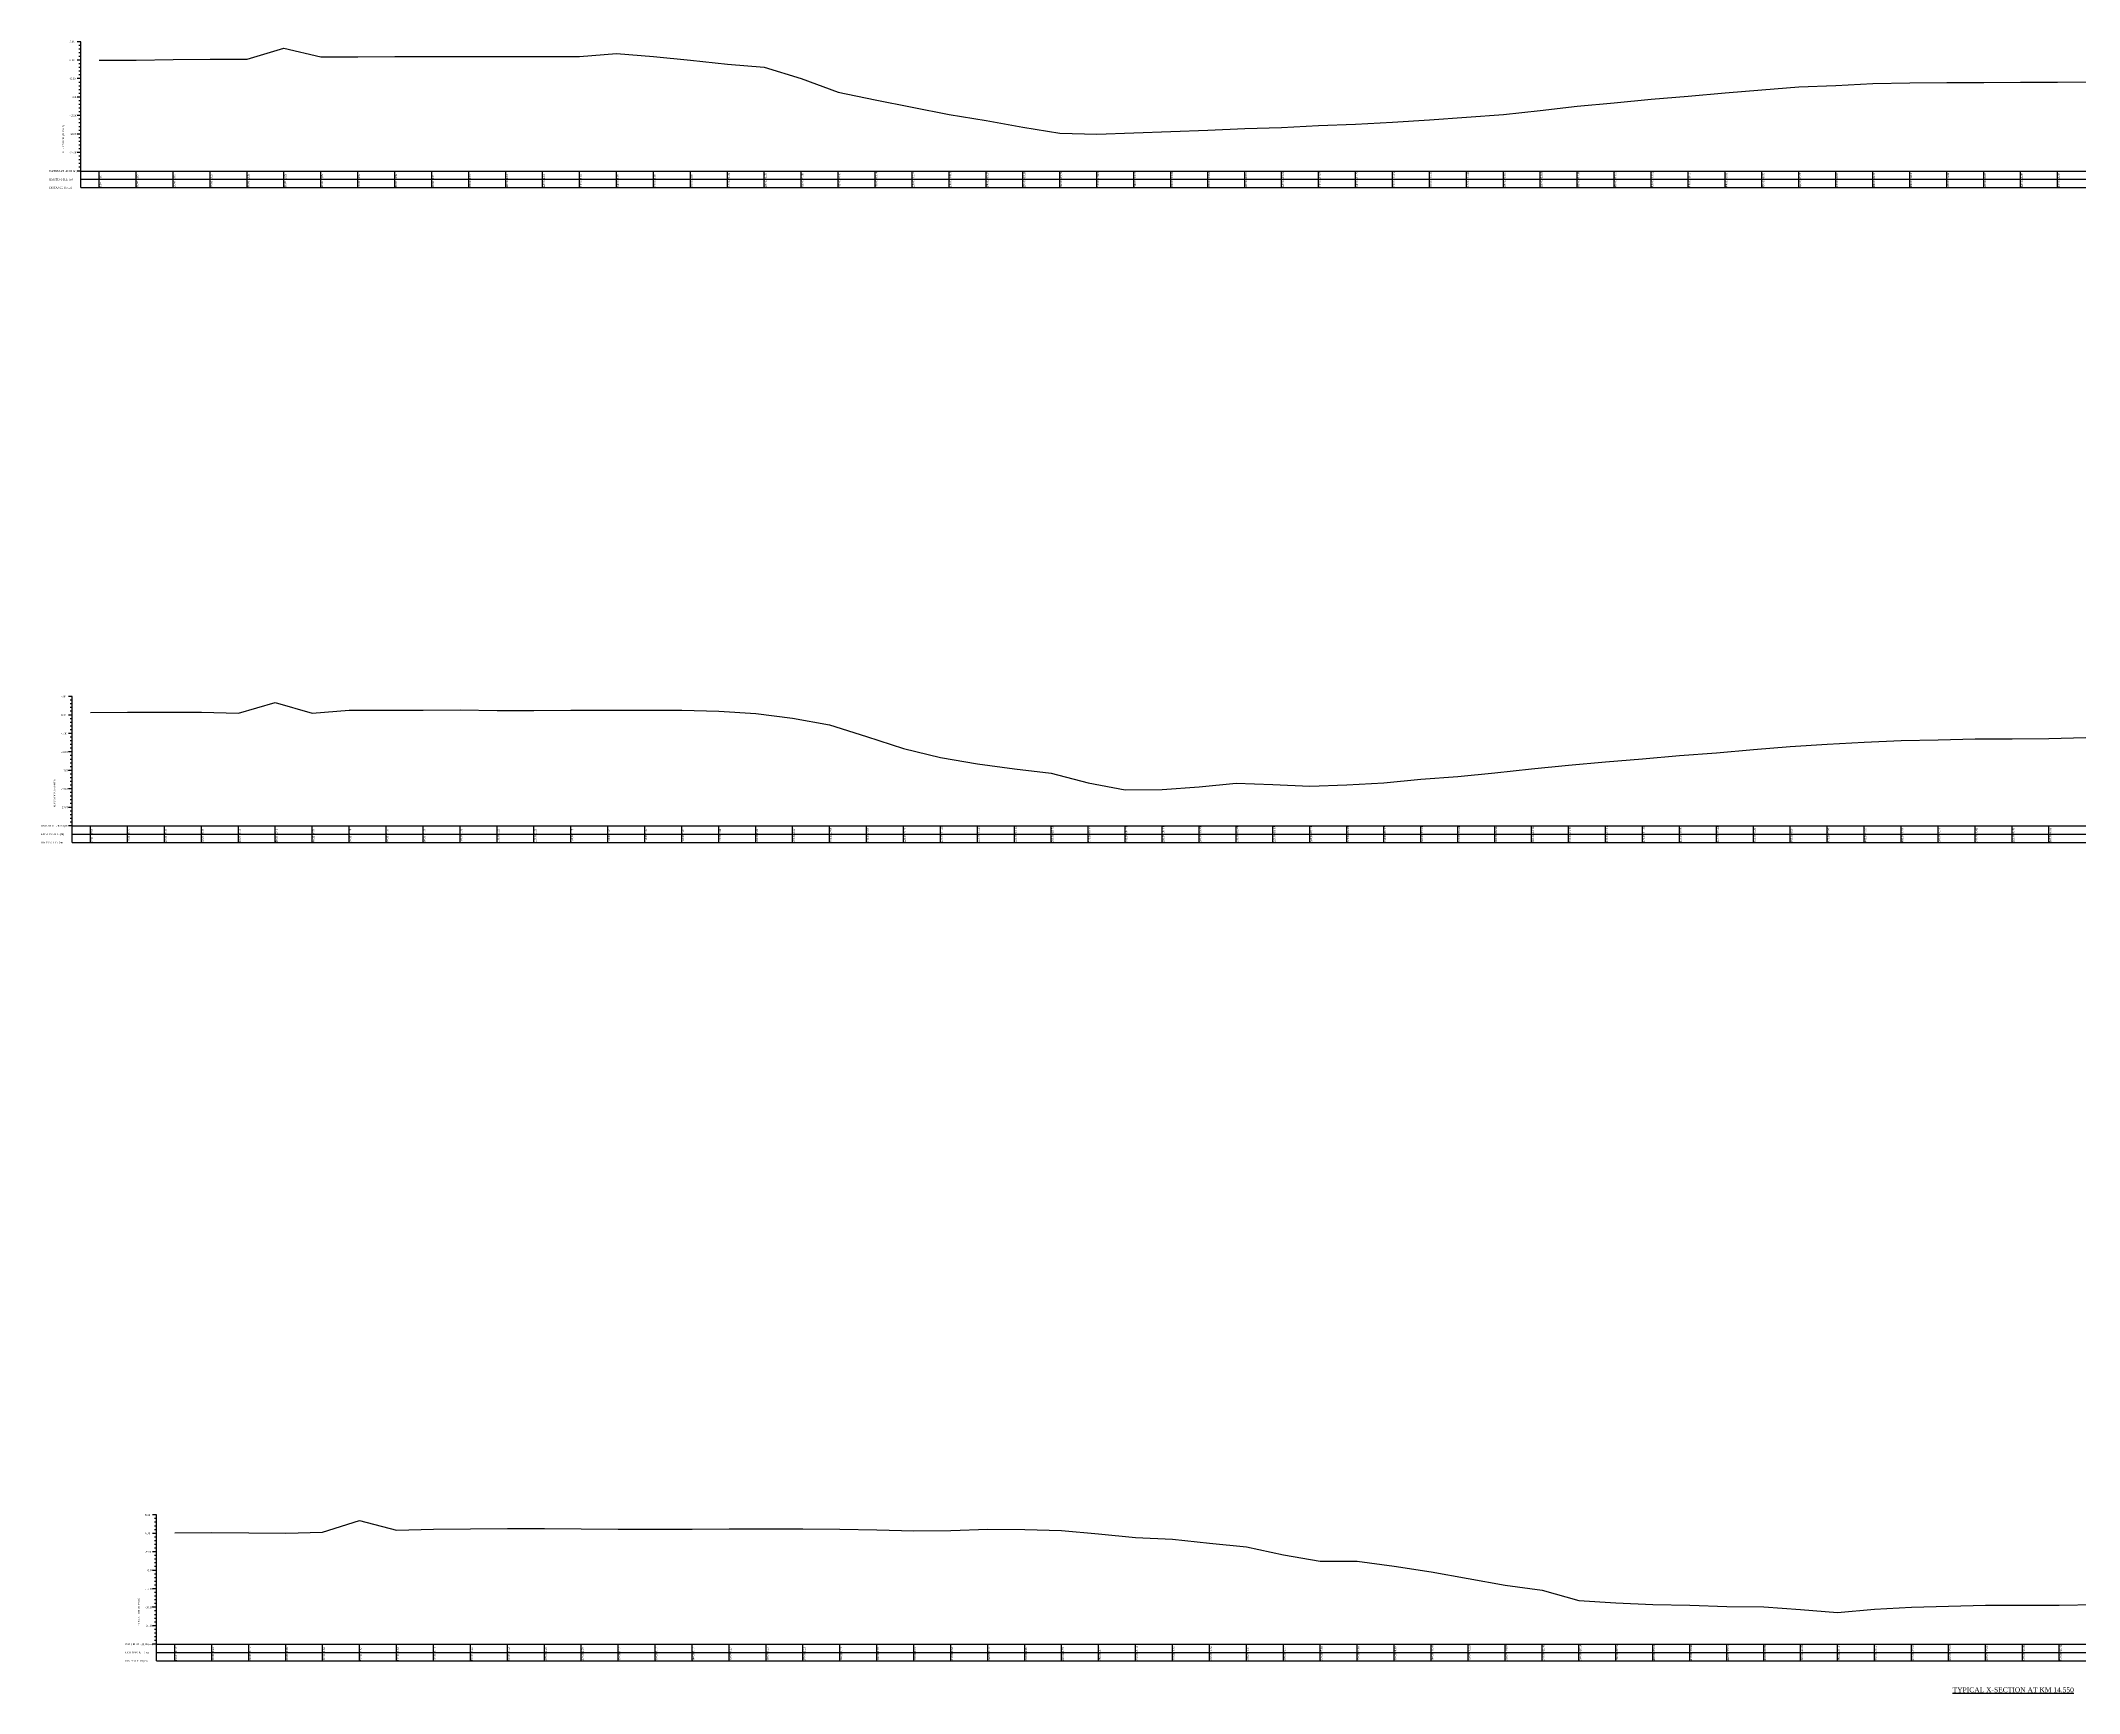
# Model space of a CAD drawing. Header units: metres. Extents: x -148477 to 168932, y -55673 to -2736.
# Drawn here: x -58543 to -57991, y -21040 to -20593 of the extents above; entities that cross this region are included whole.
import ezdxf

# ---------------------------------------------------------------- set-up
doc = ezdxf.new("R2010")
doc.units = ezdxf.units.M
doc.styles.add('liza', font='times.ttf', dxfattribs={"height": 2})
doc.styles.get("Standard").update_dxf_attribs({"font": 'times.ttf'})

msp = doc.modelspace()

# ---------------------------------------------------------------- linework, layer by layer
at = {"color": 6, "linetype": 'Continuous', "lineweight": -3, "ltscale": 0.5}
for p, q in [((-58532.3327, -20592.8289), (-58533.3327, -20592.8289)), ((-58532.3327, -20593.8289), (-58532.8327, -20593.8289)), ((-58532.3327, -20632.3289), (-58532.3327, -20592.8289)), ((-58532.3327, -20597.8289), (-58533.3327, -20597.8289)), ((-58532.3327, -20594.8289), (-58532.8327, -20594.8289)), ((-58532.3327, -20595.8289), (-58532.8327, -20595.8289)), ((-58532.3327, -20596.8289), (-58532.8327, -20596.8289)), ((-58532.3327, -20598.8289), (-58532.8327, -20598.8289)), ((-58527.3327, -20597.8189), (-58517.3327, -20597.7989)), ((-58517.3327, -20597.7989), (-58507.3327, -20597.6789)), ((-58507.3327, -20597.6789), (-58497.3327, -20597.5989)), ((-58497.3327, -20597.5989), (-58487.3327, -20597.5789)), ((-58487.3327, -20597.5789), (-58477.3327, -20594.5989)), ((-58477.3327, -20594.5989), (-58467.3327, -20596.9489)), ((-58467.3327, -20596.9489), (-58457.3327, -20596.8989)), ((-58457.3327, -20596.8989), (-58447.3327, -20596.8389)), ((-58447.3327, -20596.8389), (-58437.3327, -20596.8189)), ((-58437.3327, -20596.8189), (-58427.3327, -20596.7989)), ((-58427.3327, -20596.7989), (-58417.3327, -20596.7889)), ((-58417.3327, -20596.7889), (-58407.3327, -20596.7889)), ((-58407.3327, -20596.7889), (-58397.3327, -20596.7989)), ((-58397.3327, -20596.7989), (-58387.3327, -20595.9989)), ((-58387.3327, -20595.9989), (-58377.3327, -20596.8289)), ((-58377.3327, -20596.8289), (-58367.3327, -20597.8289)), ((-58367.3327, -20597.8289), (-58357.3327, -20598.8689)), ((-58357.3327, -20598.8689), (-58347.3327, -20599.7489)), ((-58532.3327, -20602.8289), (-58533.3327, -20602.8289)), ((-58532.3327, -20599.8289), (-58532.8327, -20599.8289)), ((-58532.3327, -20600.8289), (-58532.8327, -20600.8289)), ((-58532.3327, -20601.8289), (-58532.8327, -20601.8289)), ((-58532.3327, -20603.8289), (-58532.8327, -20603.8289)), ((-58532.3327, -20604.8289), (-58532.8327, -20604.8289)), ((-58347.3327, -20599.7489), (-58337.3327, -20602.8089)), ((-58337.3327, -20602.8089), (-58327.3327, -20606.5289)), ((-58067.3327, -20605.0689), (-58057.3327, -20604.6489)), ((-58057.3327, -20604.6489), (-58047.3327, -20604.1589)), ((-58047.3327, -20604.1589), (-58037.3327, -20603.9489)), ((-58037.3327, -20603.9489), (-58027.3327, -20603.8689)), ((-58027.3327, -20603.8689), (-58017.3327, -20603.8489)), ((-58017.3327, -20603.8489), (-58007.3327, -20603.7789)), ((-58007.3327, -20603.7789), (-57997.3327, -20603.7489)), ((-57997.3327, -20603.7489), (-57987.3327, -20603.6989)), ((-58532.3327, -20607.8289), (-58533.3327, -20607.8289)), ((-58532.3327, -20605.8289), (-58532.8327, -20605.8289)), ((-58532.3327, -20606.8289), (-58532.8327, -20606.8289)), ((-58532.3327, -20608.8289), (-58532.8327, -20608.8289)), ((-58532.3327, -20609.8289), (-58532.8327, -20609.8289)), ((-58327.3327, -20606.5289), (-58317.3327, -20608.5689)), ((-58317.3327, -20608.5689), (-58307.3327, -20610.5889)), ((-58137.3327, -20611.4689), (-58127.3327, -20610.3089)), ((-58127.3327, -20610.3089), (-58117.3327, -20609.3989)), ((-58117.3327, -20609.3989), (-58107.3327, -20608.3489)), ((-58107.3327, -20608.3489), (-58097.3327, -20607.5489)), ((-58097.3327, -20607.5489), (-58087.3327, -20606.6389)), ((-58087.3327, -20606.6389), (-58077.3327, -20605.8489)), ((-58077.3327, -20605.8489), (-58067.3327, -20605.0689)), ((-58532.3327, -20612.8289), (-58533.3327, -20612.8289)), ((-58532.3327, -20610.8289), (-58532.8327, -20610.8289)), ((-58532.3327, -20611.8289), (-58532.8327, -20611.8289)), ((-58532.3327, -20613.8289), (-58532.8327, -20613.8289)), ((-58532.3327, -20614.8289), (-58532.8327, -20614.8289)), ((-58532.3327, -20615.8289), (-58532.8327, -20615.8289)), ((-58307.3327, -20610.5889), (-58297.3327, -20612.4889)), ((-58297.3327, -20612.4889), (-58287.3327, -20614.1989)), ((-58287.3327, -20614.1989), (-58277.3327, -20615.9689)), ((-58207.3327, -20616.0689), (-58197.3327, -20615.4989)), ((-58197.3327, -20615.4989), (-58187.3327, -20615.1489)), ((-58187.3327, -20615.1489), (-58177.3327, -20614.6489)), ((-58177.3327, -20614.6489), (-58167.3327, -20613.9989)), ((-58167.3327, -20613.9989), (-58157.3327, -20613.2289)), ((-58157.3327, -20613.2289), (-58147.3327, -20612.4989)), ((-58147.3327, -20612.4989), (-58137.3327, -20611.4689)), ((-58532.3327, -20617.8289), (-58533.3327, -20617.8289)), ((-58532.3327, -20616.8289), (-58532.8327, -20616.8289)), ((-58532.3327, -20618.8289), (-58532.8327, -20618.8289)), ((-58532.3327, -20619.8289), (-58532.8327, -20619.8289)), ((-58532.3327, -20620.8289), (-58532.8327, -20620.8289)), ((-58277.3327, -20615.9689), (-58267.3327, -20617.6089)), ((-58267.3327, -20617.6089), (-58257.3327, -20617.8789)), ((-58257.3327, -20617.8789), (-58247.3327, -20617.5289)), ((-58247.3327, -20617.5289), (-58237.3327, -20617.1189)), ((-58237.3327, -20617.1189), (-58227.3327, -20616.7289)), ((-58227.3327, -20616.7289), (-58217.3327, -20616.3389)), ((-58217.3327, -20616.3389), (-58207.3327, -20616.0689)), ((-58532.3327, -20622.8289), (-58533.3327, -20622.8289)), ((-58532.3327, -20621.8289), (-58532.8327, -20621.8289)), ((-58532.3327, -20623.8289), (-58532.8327, -20623.8289)), ((-58532.3327, -20624.8289), (-58532.8327, -20624.8289)), ((-58532.3327, -20625.8289), (-58532.8327, -20625.8289)), ((-58532.3327, -20626.8289), (-58532.8327, -20626.8289)), ((-58532.3327, -20627.8289), (-58533.3327, -20627.8289)), ((-58532.3327, -20627.8289), (-57357.3327, -20627.8289)), ((-58532.3327, -20630.0789), (-57357.3327, -20630.0789)), ((-58532.3327, -20632.3289), (-57357.3327, -20632.3289)), ((-58527.3327, -20632.3289), (-58527.3327, -20627.8289)), ((-58517.3327, -20632.3289), (-58517.3327, -20627.8289)), ((-58507.3327, -20632.3289), (-58507.3327, -20627.8289)), ((-58497.3327, -20632.3289), (-58497.3327, -20627.8289)), ((-58487.3327, -20632.3289), (-58487.3327, -20627.8289)), ((-58477.3327, -20632.3289), (-58477.3327, -20627.8289)), ((-58467.3327, -20632.3289), (-58467.3327, -20627.8289)), ((-58457.3327, -20632.3289), (-58457.3327, -20627.8289)), ((-58447.3327, -20632.3289), (-58447.3327, -20627.8289)), ((-58437.3327, -20632.3289), (-58437.3327, -20627.8289)), ((-58427.3327, -20632.3289), (-58427.3327, -20627.8289)), ((-58417.3327, -20632.3289), (-58417.3327, -20627.8289)), ((-58407.3327, -20632.3289), (-58407.3327, -20627.8289)), ((-58397.3327, -20632.3289), (-58397.3327, -20627.8289)), ((-58387.3327, -20632.3289), (-58387.3327, -20627.8289)), ((-58377.3327, -20632.3289), (-58377.3327, -20627.8289)), ((-58367.3327, -20632.3289), (-58367.3327, -20627.8289)), ((-58357.3327, -20632.3289), (-58357.3327, -20627.8289)), ((-58347.3327, -20632.3289), (-58347.3327, -20627.8289)), ((-58337.3327, -20632.3289), (-58337.3327, -20627.8289)), ((-58327.3327, -20632.3289), (-58327.3327, -20627.8289)), ((-58317.3327, -20632.3289), (-58317.3327, -20627.8289)), ((-58307.3327, -20632.3289), (-58307.3327, -20627.8289)), ((-58297.3327, -20632.3289), (-58297.3327, -20627.8289)), ((-58287.3327, -20632.3289), (-58287.3327, -20627.8289)), ((-58277.3327, -20632.3289), (-58277.3327, -20627.8289)), ((-58267.3327, -20632.3289), (-58267.3327, -20627.8289)), ((-58257.3327, -20632.3289), (-58257.3327, -20627.8289)), ((-58247.3327, -20632.3289), (-58247.3327, -20627.8289)), ((-58237.3327, -20632.3289), (-58237.3327, -20627.8289)), ((-58227.3327, -20632.3289), (-58227.3327, -20627.8289)), ((-58217.3327, -20632.3289), (-58217.3327, -20627.8289)), ((-58207.3327, -20632.3289), (-58207.3327, -20627.8289)), ((-58197.3327, -20632.3289), (-58197.3327, -20627.8289)), ((-58187.3327, -20632.3289), (-58187.3327, -20627.8289)), ((-58177.3327, -20632.3289), (-58177.3327, -20627.8289)), ((-58167.3327, -20632.3289), (-58167.3327, -20627.8289)), ((-58157.3327, -20632.3289), (-58157.3327, -20627.8289)), ((-58147.3327, -20632.3289), (-58147.3327, -20627.8289)), ((-58137.3327, -20632.3289), (-58137.3327, -20627.8289)), ((-58127.3327, -20632.3289), (-58127.3327, -20627.8289)), ((-58117.3327, -20632.3289), (-58117.3327, -20627.8289)), ((-58107.3327, -20632.3289), (-58107.3327, -20627.8289)), ((-58097.3327, -20632.3289), (-58097.3327, -20627.8289)), ((-58087.3327, -20632.3289), (-58087.3327, -20627.8289)), ((-58077.3327, -20632.3289), (-58077.3327, -20627.8289)), ((-58067.3327, -20632.3289), (-58067.3327, -20627.8289)), ((-58057.3327, -20632.3289), (-58057.3327, -20627.8289)), ((-58047.3327, -20632.3289), (-58047.3327, -20627.8289)), ((-58037.3327, -20632.3289), (-58037.3327, -20627.8289)), ((-58027.3327, -20632.3289), (-58027.3327, -20627.8289)), ((-58017.3327, -20632.3289), (-58017.3327, -20627.8289)), ((-58007.3327, -20632.3289), (-58007.3327, -20627.8289)), ((-57997.3327, -20632.3289), (-57997.3327, -20627.8289)), ((-58534.6723, -20770.0906), (-58535.6723, -20770.0906)), ((-58534.6723, -20809.5906), (-58534.6723, -20770.0906)), ((-58534.6723, -20775.0906), (-58535.6723, -20775.0906)), ((-58534.6723, -20771.0906), (-58535.1723, -20771.0906)), ((-58534.6723, -20772.0906), (-58535.1723, -20772.0906)), ((-58534.6723, -20773.0906), (-58535.1723, -20773.0906)), ((-58534.6723, -20774.0906), (-58535.1723, -20774.0906)), ((-58529.6723, -20774.4506), (-58519.6723, -20774.3406)), ((-58519.6723, -20774.3406), (-58509.6723, -20774.2806)), ((-58509.6723, -20774.2806), (-58499.6723, -20774.2906)), ((-58499.6723, -20774.2906), (-58489.6723, -20774.5906)), ((-58489.6723, -20774.5906), (-58479.6723, -20771.6906)), ((-58479.6723, -20771.6906), (-58469.6723, -20774.5706)), ((-58469.6723, -20774.5706), (-58459.6723, -20773.8106)), ((-58459.6723, -20773.8106), (-58449.6723, -20773.7406)), ((-58449.6723, -20773.7406), (-58439.6723, -20773.7606)), ((-58439.6723, -20773.7606), (-58429.6723, -20773.7306)), ((-58429.6723, -20773.7306), (-58419.6723, -20773.8606)), ((-58419.6723, -20773.8606), (-58409.6723, -20773.8606)), ((-58409.6723, -20773.8606), (-58399.6723, -20773.8106)), ((-58399.6723, -20773.8106), (-58389.6723, -20773.7706)), ((-58389.6723, -20773.7706), (-58379.6723, -20773.7406)), ((-58379.6723, -20773.7406), (-58369.6723, -20773.8206)), ((-58369.6723, -20773.8206), (-58359.6723, -20774.0506)), ((-58359.6723, -20774.0506), (-58349.6723, -20774.7006)), ((-58349.6723, -20774.7006), (-58339.6723, -20775.9306)), ((-58534.6723, -20780.0906), (-58535.6723, -20780.0906)), ((-58534.6723, -20776.0906), (-58535.1723, -20776.0906)), ((-58534.6723, -20777.0906), (-58535.1723, -20777.0906)), ((-58534.6723, -20778.0906), (-58535.1723, -20778.0906)), ((-58534.6723, -20779.0906), (-58535.1723, -20779.0906)), ((-58534.6723, -20781.0906), (-58535.1723, -20781.0906)), ((-58339.6723, -20775.9306), (-58329.6723, -20777.7506)), ((-58329.6723, -20777.7506), (-58319.6723, -20780.9206)), ((-58319.6723, -20780.9206), (-58309.6723, -20784.1906)), ((-58009.6723, -20781.5806), (-57999.6723, -20781.4206)), ((-57999.6723, -20781.4206), (-57989.6723, -20781.1806)), ((-58534.6723, -20785.0906), (-58535.6723, -20785.0906)), ((-58534.6723, -20782.0906), (-58535.1723, -20782.0906)), ((-58534.6723, -20783.0906), (-58535.1723, -20783.0906)), ((-58534.6723, -20784.0906), (-58535.1723, -20784.0906)), ((-58534.6723, -20786.0906), (-58535.1723, -20786.0906)), ((-58309.6723, -20784.1906), (-58299.6723, -20786.5506)), ((-58299.6723, -20786.5506), (-58289.6723, -20788.3506)), ((-58119.6723, -20787.7406), (-58109.6723, -20786.9506)), ((-58109.6723, -20786.9506), (-58099.6723, -20786.0606)), ((-58099.6723, -20786.0606), (-58089.6723, -20785.3306)), ((-58089.6723, -20785.3306), (-58079.6723, -20784.3906)), ((-58079.6723, -20784.3906), (-58069.6723, -20783.6306)), ((-58069.6723, -20783.6306), (-58059.6723, -20782.9906)), ((-58059.6723, -20782.9906), (-58049.6723, -20782.4606)), ((-58049.6723, -20782.4606), (-58039.6723, -20781.9706)), ((-58039.6723, -20781.9706), (-58029.6723, -20781.8206)), ((-58029.6723, -20781.8206), (-58019.6723, -20781.5106)), ((-58019.6723, -20781.5106), (-58009.6723, -20781.5806)), ((-58534.6723, -20790.0906), (-58535.6723, -20790.0906)), ((-58534.6723, -20787.0906), (-58535.1723, -20787.0906)), ((-58534.6723, -20788.0906), (-58535.1723, -20788.0906)), ((-58534.6723, -20789.0906), (-58535.1723, -20789.0906)), ((-58534.6723, -20791.0906), (-58535.1723, -20791.0906)), ((-58534.6723, -20792.0906), (-58535.1723, -20792.0906)), ((-58289.6723, -20788.3506), (-58279.6723, -20789.6406)), ((-58279.6723, -20789.6406), (-58269.6723, -20790.8206)), ((-58269.6723, -20790.8206), (-58259.6723, -20793.4606)), ((-58169.6723, -20792.4906), (-58159.6723, -20791.7306)), ((-58159.6723, -20791.7306), (-58149.6723, -20790.7006)), ((-58149.6723, -20790.7006), (-58139.6723, -20789.7006)), ((-58139.6723, -20789.7006), (-58129.6723, -20788.7006)), ((-58129.6723, -20788.7006), (-58119.6723, -20787.7406)), ((-58534.6723, -20795.0906), (-58535.6723, -20795.0906)), ((-58534.6723, -20793.0906), (-58535.1723, -20793.0906)), ((-58534.6723, -20794.0906), (-58535.1723, -20794.0906)), ((-58534.6723, -20796.0906), (-58535.1723, -20796.0906)), ((-58534.6723, -20797.0906), (-58535.1723, -20797.0906)), ((-58259.6723, -20793.4606), (-58249.6723, -20795.3206)), ((-58249.6723, -20795.3206), (-58239.6723, -20795.2206)), ((-58239.6723, -20795.2206), (-58229.6723, -20794.5706)), ((-58229.6723, -20794.5706), (-58219.6723, -20793.5306)), ((-58219.6723, -20793.5306), (-58209.6723, -20793.8906)), ((-58209.6723, -20793.8906), (-58199.6723, -20794.3306)), ((-58199.6723, -20794.3306), (-58189.6723, -20793.9706)), ((-58189.6723, -20793.9706), (-58179.6723, -20793.4106)), ((-58179.6723, -20793.4106), (-58169.6723, -20792.4906)), ((-58534.6723, -20800.0906), (-58535.6723, -20800.0906)), ((-58534.6723, -20798.0906), (-58535.1723, -20798.0906)), ((-58534.6723, -20799.0906), (-58535.1723, -20799.0906)), ((-58534.6723, -20801.0906), (-58535.1723, -20801.0906)), ((-58534.6723, -20802.0906), (-58535.1723, -20802.0906)), ((-58534.6723, -20803.0906), (-58535.1723, -20803.0906)), ((-58534.6723, -20805.0906), (-58535.6723, -20805.0906)), ((-58534.6723, -20804.0906), (-58535.1723, -20804.0906)), ((-58534.6723, -20805.0906), (-57349.6723, -20805.0906)), ((-58534.6723, -20807.3406), (-57349.6723, -20807.3406)), ((-58529.6723, -20809.5906), (-58529.6723, -20805.0906)), ((-58519.6723, -20809.5906), (-58519.6723, -20805.0906)), ((-58509.6723, -20809.5906), (-58509.6723, -20805.0906)), ((-58499.6723, -20809.5906), (-58499.6723, -20805.0906)), ((-58489.6723, -20809.5906), (-58489.6723, -20805.0906)), ((-58479.6723, -20809.5906), (-58479.6723, -20805.0906)), ((-58469.6723, -20809.5906), (-58469.6723, -20805.0906)), ((-58459.6723, -20809.5906), (-58459.6723, -20805.0906)), ((-58449.6723, -20809.5906), (-58449.6723, -20805.0906)), ((-58439.6723, -20809.5906), (-58439.6723, -20805.0906)), ((-58429.6723, -20809.5906), (-58429.6723, -20805.0906)), ((-58419.6723, -20809.5906), (-58419.6723, -20805.0906)), ((-58409.6723, -20809.5906), (-58409.6723, -20805.0906)), ((-58399.6723, -20809.5906), (-58399.6723, -20805.0906)), ((-58389.6723, -20809.5906), (-58389.6723, -20805.0906)), ((-58379.6723, -20809.5906), (-58379.6723, -20805.0906)), ((-58369.6723, -20809.5906), (-58369.6723, -20805.0906)), ((-58359.6723, -20809.5906), (-58359.6723, -20805.0906)), ((-58349.6723, -20809.5906), (-58349.6723, -20805.0906)), ((-58339.6723, -20809.5906), (-58339.6723, -20805.0906)), ((-58329.6723, -20809.5906), (-58329.6723, -20805.0906)), ((-58319.6723, -20809.5906), (-58319.6723, -20805.0906)), ((-58309.6723, -20809.5906), (-58309.6723, -20805.0906)), ((-58299.6723, -20809.5906), (-58299.6723, -20805.0906)), ((-58289.6723, -20809.5906), (-58289.6723, -20805.0906)), ((-58279.6723, -20809.5906), (-58279.6723, -20805.0906)), ((-58269.6723, -20809.5906), (-58269.6723, -20805.0906)), ((-58259.6723, -20809.5906), (-58259.6723, -20805.0906)), ((-58249.6723, -20809.5906), (-58249.6723, -20805.0906)), ((-58239.6723, -20809.5906), (-58239.6723, -20805.0906)), ((-58229.6723, -20809.5906), (-58229.6723, -20805.0906)), ((-58219.6723, -20809.5906), (-58219.6723, -20805.0906)), ((-58209.6723, -20809.5906), (-58209.6723, -20805.0906)), ((-58199.6723, -20809.5906), (-58199.6723, -20805.0906)), ((-58189.6723, -20809.5906), (-58189.6723, -20805.0906)), ((-58179.6723, -20809.5906), (-58179.6723, -20805.0906)), ((-58169.6723, -20809.5906), (-58169.6723, -20805.0906)), ((-58159.6723, -20809.5906), (-58159.6723, -20805.0906)), ((-58149.6723, -20809.5906), (-58149.6723, -20805.0906)), ((-58139.6723, -20809.5906), (-58139.6723, -20805.0906)), ((-58129.6723, -20809.5906), (-58129.6723, -20805.0906)), ((-58119.6723, -20809.5906), (-58119.6723, -20805.0906)), ((-58109.6723, -20809.5906), (-58109.6723, -20805.0906)), ((-58099.6723, -20809.5906), (-58099.6723, -20805.0906)), ((-58089.6723, -20809.5906), (-58089.6723, -20805.0906)), ((-58079.6723, -20809.5906), (-58079.6723, -20805.0906)), ((-58069.6723, -20809.5906), (-58069.6723, -20805.0906)), ((-58059.6723, -20809.5906), (-58059.6723, -20805.0906)), ((-58049.6723, -20809.5906), (-58049.6723, -20805.0906)), ((-58039.6723, -20809.5906), (-58039.6723, -20805.0906)), ((-58029.6723, -20809.5906), (-58029.6723, -20805.0906)), ((-58019.6723, -20809.5906), (-58019.6723, -20805.0906)), ((-58009.6723, -20809.5906), (-58009.6723, -20805.0906)), ((-57999.6723, -20809.5906), (-57999.6723, -20805.0906)), ((-58534.6723, -20809.5906), (-57349.6723, -20809.5906)), ((-58511.8697, -20991.6357), (-58512.8697, -20991.6357)), ((-58511.8697, -20992.6357), (-58512.3697, -20992.6357)), ((-58511.8697, -20993.6357), (-58512.3697, -20993.6357)), ((-58511.8697, -20994.6357), (-58512.3697, -20994.6357)), ((-58511.8697, -20995.6357), (-58512.3697, -20995.6357)), ((-58511.8697, -21031.1357), (-58511.8697, -20991.6357)), ((-58506.8697, -20996.4557), (-58496.8697, -20996.4057)), ((-58496.8697, -20996.4057), (-58486.8697, -20996.4857)), ((-58486.8697, -20996.4857), (-58476.8697, -20996.5557)), ((-58476.8697, -20996.5557), (-58466.8697, -20996.3057)), ((-58466.8697, -20996.3057), (-58456.8697, -20993.0957)), ((-58456.8697, -20993.0957), (-58446.8697, -20995.7557)), ((-58446.8697, -20995.7557), (-58436.8697, -20995.5257)), ((-58436.8697, -20995.5257), (-58426.8697, -20995.3957)), ((-58426.8697, -20995.3957), (-58416.8697, -20995.3157)), ((-58416.8697, -20995.3157), (-58406.8697, -20995.2757)), ((-58406.8697, -20995.2757), (-58396.8697, -20995.4357)), ((-58396.8697, -20995.4357), (-58386.8697, -20995.4657)), ((-58386.8697, -20995.4657), (-58376.8697, -20995.4657)), ((-58376.8697, -20995.4657), (-58366.8697, -20995.4657)), ((-58366.8697, -20995.4657), (-58356.8697, -20995.3657)), ((-58356.8697, -20995.3657), (-58346.8697, -20995.3857)), ((-58346.8697, -20995.3857), (-58336.8697, -20995.4257)), ((-58336.8697, -20995.4257), (-58326.8697, -20995.5257)), ((-58326.8697, -20995.5257), (-58316.8697, -20995.6457)), ((-58316.8697, -20995.6457), (-58306.8697, -20995.9057)), ((-58306.8697, -20995.9057), (-58296.8697, -20995.8157)), ((-58296.8697, -20995.8157), (-58286.8697, -20995.4957)), ((-58286.8697, -20995.4957), (-58276.8697, -20995.5957)), ((-58276.8697, -20995.5957), (-58266.8697, -20995.8857)), ((-58266.8697, -20995.8857), (-58256.8697, -20996.7457)), ((-58511.8697, -20996.6357), (-58512.8697, -20996.6357)), ((-58511.8697, -21001.6357), (-58512.8697, -21001.6357)), ((-58511.8697, -20997.6357), (-58512.3697, -20997.6357)), ((-58511.8697, -20998.6357), (-58512.3697, -20998.6357)), ((-58511.8697, -20999.6357), (-58512.3697, -20999.6357)), ((-58511.8697, -21000.6357), (-58512.3697, -21000.6357)), ((-58256.8697, -20996.7457), (-58246.8697, -20997.7757)), ((-58246.8697, -20997.7757), (-58236.8697, -20998.1657)), ((-58236.8697, -20998.1657), (-58226.8697, -20999.2557)), ((-58226.8697, -20999.2557), (-58216.8697, -21000.2457)), ((-58216.8697, -21000.2457), (-58206.8697, -21002.4057)), ((-58511.8697, -21006.6357), (-58512.8697, -21006.6357)), ((-58511.8697, -21002.6357), (-58512.3697, -21002.6357)), ((-58511.8697, -21003.6357), (-58512.3697, -21003.6357)), ((-58511.8697, -21004.6357), (-58512.3697, -21004.6357)), ((-58511.8697, -21005.6357), (-58512.3697, -21005.6357)), ((-58206.8697, -21002.4057), (-58196.8697, -21004.1157)), ((-58196.8697, -21004.1157), (-58186.8697, -21004.1157)), ((-58186.8697, -21004.1157), (-58176.8697, -21005.5257)), ((-58176.8697, -21005.5257), (-58166.8697, -21007.0457)), ((-58166.8697, -21007.0457), (-58156.8697, -21008.8457)), ((-58511.8697, -21011.6357), (-58512.8697, -21011.6357)), ((-58511.8697, -21007.6357), (-58512.3697, -21007.6357)), ((-58511.8697, -21008.6357), (-58512.3697, -21008.6357)), ((-58511.8697, -21009.6357), (-58512.3697, -21009.6357)), ((-58511.8697, -21010.6357), (-58512.3697, -21010.6357)), ((-58511.8697, -21012.6357), (-58512.3697, -21012.6357)), ((-58156.8697, -21008.8457), (-58146.8697, -21010.6757)), ((-58146.8697, -21010.6757), (-58136.8697, -21012.0357)), ((-58136.8697, -21012.0357), (-58126.8697, -21014.7957)), ((-58511.8697, -21016.6357), (-58512.8697, -21016.6357)), ((-58511.8697, -21013.6357), (-58512.3697, -21013.6357)), ((-58511.8697, -21014.6357), (-58512.3697, -21014.6357)), ((-58511.8697, -21015.6357), (-58512.3697, -21015.6357)), ((-58511.8697, -21017.6357), (-58512.3697, -21017.6357)), ((-58511.8697, -21018.6357), (-58512.3697, -21018.6357)), ((-58126.8697, -21014.7957), (-58116.8697, -21015.3857)), ((-58116.8697, -21015.3857), (-58106.8697, -21015.8957)), ((-58106.8697, -21015.8957), (-58096.8697, -21016.0957)), ((-58096.8697, -21016.0957), (-58086.8697, -21016.3857)), ((-58086.8697, -21016.3857), (-58076.8697, -21016.5357)), ((-58076.8697, -21016.5357), (-58066.8697, -21017.2257)), ((-58066.8697, -21017.2257), (-58056.8697, -21018.0757)), ((-58056.8697, -21018.0757), (-58046.8697, -21017.1757)), ((-58046.8697, -21017.1757), (-58036.8697, -21016.6157)), ((-58036.8697, -21016.6157), (-58026.8697, -21016.3157)), ((-58026.8697, -21016.3157), (-58016.8697, -21016.0857)), ((-58016.8697, -21016.0857), (-58006.8697, -21016.0357)), ((-58006.8697, -21016.0357), (-57996.8697, -21016.0457)), ((-57996.8697, -21016.0457), (-57986.8697, -21015.8857)), ((-58511.8697, -21021.6357), (-58512.8697, -21021.6357)), ((-58511.8697, -21019.6357), (-58512.3697, -21019.6357)), ((-58511.8697, -21020.6357), (-58512.3697, -21020.6357)), ((-58511.8697, -21022.6357), (-58512.3697, -21022.6357)), ((-58511.8697, -21023.6357), (-58512.3697, -21023.6357)), ((-58511.8697, -21026.6357), (-58512.8697, -21026.6357)), ((-58511.8697, -21024.6357), (-58512.3697, -21024.6357)), ((-58511.8697, -21025.6357), (-58512.3697, -21025.6357)), ((-58511.8697, -21026.6357), (-57506.8697, -21026.6357)), ((-58511.8697, -21028.8857), (-57506.8697, -21028.8857)), ((-58506.8697, -21031.1357), (-58506.8697, -21026.6357)), ((-58496.8697, -21031.1357), (-58496.8697, -21026.6357)), ((-58486.8697, -21031.1357), (-58486.8697, -21026.6357)), ((-58476.8697, -21031.1357), (-58476.8697, -21026.6357)), ((-58466.8697, -21031.1357), (-58466.8697, -21026.6357)), ((-58456.8697, -21031.1357), (-58456.8697, -21026.6357)), ((-58446.8697, -21031.1357), (-58446.8697, -21026.6357)), ((-58436.8697, -21031.1357), (-58436.8697, -21026.6357)), ((-58426.8697, -21031.1357), (-58426.8697, -21026.6357)), ((-58416.8697, -21031.1357), (-58416.8697, -21026.6357)), ((-58406.8697, -21031.1357), (-58406.8697, -21026.6357)), ((-58396.8697, -21031.1357), (-58396.8697, -21026.6357)), ((-58386.8697, -21031.1357), (-58386.8697, -21026.6357)), ((-58376.8697, -21031.1357), (-58376.8697, -21026.6357)), ((-58366.8697, -21031.1357), (-58366.8697, -21026.6357)), ((-58356.8697, -21031.1357), (-58356.8697, -21026.6357)), ((-58346.8697, -21031.1357), (-58346.8697, -21026.6357)), ((-58336.8697, -21031.1357), (-58336.8697, -21026.6357)), ((-58326.8697, -21031.1357), (-58326.8697, -21026.6357)), ((-58316.8697, -21031.1357), (-58316.8697, -21026.6357)), ((-58306.8697, -21031.1357), (-58306.8697, -21026.6357)), ((-58296.8697, -21031.1357), (-58296.8697, -21026.6357)), ((-58286.8697, -21031.1357), (-58286.8697, -21026.6357)), ((-58276.8697, -21031.1357), (-58276.8697, -21026.6357)), ((-58266.8697, -21031.1357), (-58266.8697, -21026.6357)), ((-58256.8697, -21031.1357), (-58256.8697, -21026.6357)), ((-58246.8697, -21031.1357), (-58246.8697, -21026.6357)), ((-58236.8697, -21031.1357), (-58236.8697, -21026.6357)), ((-58226.8697, -21031.1357), (-58226.8697, -21026.6357)), ((-58216.8697, -21031.1357), (-58216.8697, -21026.6357)), ((-58206.8697, -21031.1357), (-58206.8697, -21026.6357)), ((-58196.8697, -21031.1357), (-58196.8697, -21026.6357)), ((-58186.8697, -21031.1357), (-58186.8697, -21026.6357)), ((-58176.8697, -21031.1357), (-58176.8697, -21026.6357)), ((-58166.8697, -21031.1357), (-58166.8697, -21026.6357)), ((-58156.8697, -21031.1357), (-58156.8697, -21026.6357)), ((-58146.8697, -21031.1357), (-58146.8697, -21026.6357)), ((-58136.8697, -21031.1357), (-58136.8697, -21026.6357)), ((-58126.8697, -21031.1357), (-58126.8697, -21026.6357)), ((-58116.8697, -21031.1357), (-58116.8697, -21026.6357)), ((-58106.8697, -21031.1357), (-58106.8697, -21026.6357)), ((-58096.8697, -21031.1357), (-58096.8697, -21026.6357)), ((-58086.8697, -21031.1357), (-58086.8697, -21026.6357)), ((-58076.8697, -21031.1357), (-58076.8697, -21026.6357)), ((-58066.8697, -21031.1357), (-58066.8697, -21026.6357)), ((-58056.8697, -21031.1357), (-58056.8697, -21026.6357)), ((-58046.8697, -21031.1357), (-58046.8697, -21026.6357)), ((-58036.8697, -21031.1357), (-58036.8697, -21026.6357)), ((-58026.8697, -21031.1357), (-58026.8697, -21026.6357)), ((-58016.8697, -21031.1357), (-58016.8697, -21026.6357)), ((-58006.8697, -21031.1357), (-58006.8697, -21026.6357)), ((-57996.8697, -21031.1357), (-57996.8697, -21026.6357)), ((-58511.8697, -21031.1357), (-57506.8697, -21031.1357))]:
    msp.add_line(p, q, dxfattribs=at)

# ---------------------------------------------------------------- texts
at = {"color": 6, "linetype": 'Continuous', "lineweight": -3, "ltscale": 0.5, "char_height": 0.5, "attachment_point": 1, "style": 'liza'}
for s, insert, width in [('5.00', (-58535.3327, -20592.5789), 2), ('0.00', (-58535.3327, -20597.5789), 2), ('-5.00', (-58535.3327, -20602.5789), 2), ('-10.00', (-58535.3327, -20607.5789), 2), ('-15.00', (-58535.3327, -20612.5789), 2), ('-20.00', (-58535.3327, -20617.5789), 2), ('-25.00', (-58535.3327, -20622.5789), 2), ('DATUM AT -30.00 (m)', (-58540.8327, -20627.5789), 7.5), ('EXISTING R.L. (m)', (-58540.8327, -20629.8289), 7.5), ('DISTANCE IN (m)', (-58540.8327, -20632.0789), 7.5), ('5.00', (-58537.6723, -20769.8406), 2), ('0.00', (-58537.6723, -20774.8406), 2), ('-5.00', (-58537.6723, -20779.8406), 2), ('-10.00', (-58537.6723, -20784.8406), 2), ('-15.00', (-58537.6723, -20789.8406), 2), ('-20.00', (-58537.6723, -20794.8406), 2), ('-25.00', (-58537.6723, -20799.8406), 2), ('DATUM AT -30.00 (m)', (-58543.1723, -20804.8406), 7.5), ('EXISTING R.L. (m)', (-58543.1723, -20807.0906), 7.5), ('DISTANCE IN (m)', (-58543.1723, -20809.3406), 7.5), ('0.00', (-58514.8697, -20996.3857), 2), ('5.00', (-58514.8697, -20991.3857), 2), ('-5.00', (-58514.8697, -21001.3857), 2), ('-10.00', (-58514.8697, -21006.3857), 2), ('-15.00', (-58514.8697, -21011.3857), 2), ('-20.00', (-58514.8697, -21016.3857), 2), ('-25.00', (-58514.8697, -21021.3857), 2), ('DATUM AT -30.00 (m)', (-58520.3697, -21026.3857), 7.5), ('EXISTING R.L. (m)', (-58520.3697, -21028.6357), 7.5), ('DISTANCE IN (m)', (-58520.3697, -21030.8857), 7.5)]:
    msp.add_mtext(s, dxfattribs=dict(at, insert=insert, width=width))
at = {"color": 6, "linetype": 'Continuous', "lineweight": -3, "ltscale": 0.5, "char_height": 0.5, "attachment_point": 1, "rotation": 90, "style": 'liza'}
for s, insert, width in [('ELEVATION (m PWD)', (-58537.3327, -20622.8289), 10), ('0.01', (-58527.2327, -20629.9789), 2.15), ('0.00', (-58527.2327, -20632.2289), 2.15), ('0.03', (-58517.2327, -20629.9789), 2.15), ('10.00', (-58517.2327, -20632.2289), 2.15), ('0.15', (-58507.2327, -20629.9789), 2.15), ('20.00', (-58507.2327, -20632.2289), 2.15), ('0.23', (-58497.2327, -20629.9789), 2.15), ('30.00', (-58497.2327, -20632.2289), 2.15), ('0.25', (-58487.2327, -20629.9789), 2.15), ('40.00', (-58487.2327, -20632.2289), 2.15), ('50.00', (-58477.2327, -20632.2289), 2.15), ('3.23', (-58477.2327, -20629.9789), 2.15), ('0.88', (-58467.2327, -20629.9789), 2.15), ('60.00', (-58467.2327, -20632.2289), 2.15), ('0.93', (-58457.2327, -20629.9789), 2.15), ('70.00', (-58457.2327, -20632.2289), 2.15), ('0.99', (-58447.2327, -20629.9789), 2.15), ('80.00', (-58447.2327, -20632.2289), 2.15), ('1.01', (-58437.2327, -20629.9789), 2.15), ('90.00', (-58437.2327, -20632.2289), 2.15), ('1.03', (-58427.2327, -20629.9789), 2.15), ('100.00', (-58427.2327, -20632.2289), 2.15), ('1.04', (-58417.2327, -20629.9789), 2.15), ('110.00', (-58417.2327, -20632.2289), 2.15), ('1.04', (-58407.2327, -20629.9789), 2.15), ('120.00', (-58407.2327, -20632.2289), 2.15), ('1.03', (-58397.2327, -20629.9789), 2.15), ('130.00', (-58397.2327, -20632.2289), 2.15), ('1.83', (-58387.2327, -20629.9789), 2.15), ('140.00', (-58387.2327, -20632.2289), 2.15), ('1.00', (-58377.2327, -20629.9789), 2.15), ('150.00', (-58377.2327, -20632.2289), 2.15), ('0.00', (-58367.2327, -20629.9789), 2.15), ('160.00', (-58367.2327, -20632.2289), 2.15), ('-1.04', (-58357.2327, -20629.9789), 2.15), ('170.00', (-58357.2327, -20632.2289), 2.15), ('180.00', (-58347.2327, -20632.2289), 2.15), ('-1.92', (-58347.2327, -20629.9789), 2.15), ('-4.98', (-58337.2327, -20629.9789), 2.15), ('190.00', (-58337.2327, -20632.2289), 2.15), ('-8.70', (-58327.2327, -20629.9789), 2.15), ('200.00', (-58327.2327, -20632.2289), 2.15), ('-10.74', (-58317.2327, -20629.9789), 2.15), ('210.00', (-58317.2327, -20632.2289), 2.15), ('220.00', (-58307.2327, -20632.2289), 2.15), ('-12.76', (-58307.2327, -20629.9789), 2.15), ('230.00', (-58297.2327, -20632.2289), 2.15), ('-14.66', (-58297.2327, -20629.9789), 2.15), ('240.00', (-58287.2327, -20632.2289), 2.15), ('-16.37', (-58287.2327, -20629.9789), 2.15), ('-18.14', (-58277.2327, -20629.9789), 2.15), ('250.00', (-58277.2327, -20632.2289), 2.15), ('-19.78', (-58267.2327, -20629.9789), 2.15), ('260.00', (-58267.2327, -20632.2289), 2.15), ('-20.05', (-58257.2327, -20629.9789), 2.15), ('270.00', (-58257.2327, -20632.2289), 2.15), ('-19.70', (-58247.2327, -20629.9789), 2.15), ('280.00', (-58247.2327, -20632.2289), 2.15), ('290.00', (-58237.2327, -20632.2289), 2.15), ('-19.29', (-58237.2327, -20629.9789), 2.15), ('-18.90', (-58227.2327, -20629.9789), 2.15), ('300.00', (-58227.2327, -20632.2289), 2.15), ('-18.51', (-58217.2327, -20629.9789), 2.15), ('310.00', (-58217.2327, -20632.2289), 2.15), ('-18.24', (-58207.2327, -20629.9789), 2.15), ('320.00', (-58207.2327, -20632.2289), 2.15), ('330.00', (-58197.2327, -20632.2289), 2.15), ('-17.67', (-58197.2327, -20629.9789), 2.15), ('340.00', (-58187.2327, -20632.2289), 2.15), ('-17.32', (-58187.2327, -20629.9789), 2.15), ('-16.82', (-58177.2327, -20629.9789), 2.15), ('350.00', (-58177.2327, -20632.2289), 2.15), ('360.00', (-58167.2327, -20632.2289), 2.15), ('-16.17', (-58167.2327, -20629.9789), 2.15), ('-15.40', (-58157.2327, -20629.9789), 2.15), ('370.00', (-58157.2327, -20632.2289), 2.15), ('380.00', (-58147.2327, -20632.2289), 2.15), ('-14.67', (-58147.2327, -20629.9789), 2.15), ('390.00', (-58137.2327, -20632.2289), 2.15), ('-13.64', (-58137.2327, -20629.9789), 2.15), ('-12.48', (-58127.2327, -20629.9789), 2.15), ('400.00', (-58127.2327, -20632.2289), 2.15), ('410.00', (-58117.2327, -20632.2289), 2.15), ('-11.57', (-58117.2327, -20629.9789), 2.15), ('-10.52', (-58107.2327, -20629.9789), 2.15), ('420.00', (-58107.2327, -20632.2289), 2.15), ('430.00', (-58097.2327, -20632.2289), 2.15), ('-9.72', (-58097.2327, -20629.9789), 2.15), ('-8.81', (-58087.2327, -20629.9789), 2.15), ('440.00', (-58087.2327, -20632.2289), 2.15), ('-8.02', (-58077.2327, -20629.9789), 2.15), ('450.00', (-58077.2327, -20632.2289), 2.15), ('460.00', (-58067.2327, -20632.2289), 2.15), ('-7.24', (-58067.2327, -20629.9789), 2.15), ('-6.82', (-58057.2327, -20629.9789), 2.15), ('470.00', (-58057.2327, -20632.2289), 2.15), ('480.00', (-58047.2327, -20632.2289), 2.15), ('-6.33', (-58047.2327, -20629.9789), 2.15), ('490.00', (-58037.2327, -20632.2289), 2.15), ('-6.12', (-58037.2327, -20629.9789), 2.15), ('-6.04', (-58027.2327, -20629.9789), 2.15), ('500.00', (-58027.2327, -20632.2289), 2.15), ('-6.02', (-58017.2327, -20629.9789), 2.15), ('510.00', (-58017.2327, -20632.2289), 2.15), ('520.00', (-58007.2327, -20632.2289), 2.15), ('-5.95', (-58007.2327, -20629.9789), 2.15), ('530.00', (-57997.2327, -20632.2289), 2.15), ('-5.92', (-57997.2327, -20629.9789), 2.15), ('ELEVATION (m PWD)', (-58539.6723, -20800.0906), 10), ('0.64', (-58529.5723, -20807.2406), 2.15), ('0.00', (-58529.5723, -20809.4906), 2.15), ('0.75', (-58519.5723, -20807.2406), 2.15), ('10.00', (-58519.5723, -20809.4906), 2.15), ('0.81', (-58509.5723, -20807.2406), 2.15), ('20.00', (-58509.5723, -20809.4906), 2.15), ('0.80', (-58499.5723, -20807.2406), 2.15), ('30.00', (-58499.5723, -20809.4906), 2.15), ('0.50', (-58489.5723, -20807.2406), 2.15), ('40.00', (-58489.5723, -20809.4906), 2.15), ('3.40', (-58479.5723, -20807.2406), 2.15), ('50.00', (-58479.5723, -20809.4906), 2.15), ('0.52', (-58469.5723, -20807.2406), 2.15), ('60.00', (-58469.5723, -20809.4906), 2.15), ('1.28', (-58459.5723, -20807.2406), 2.15), ('70.00', (-58459.5723, -20809.4906), 2.15), ('80.00', (-58449.5723, -20809.4906), 2.15), ('1.35', (-58449.5723, -20807.2406), 2.15), ('90.00', (-58439.5723, -20809.4906), 2.15), ('1.33', (-58439.5723, -20807.2406), 2.15), ('100.00', (-58429.5723, -20809.4906), 2.15), ('1.36', (-58429.5723, -20807.2406), 2.15), ('110.00', (-58419.5723, -20809.4906), 2.15), ('1.23', (-58419.5723, -20807.2406), 2.15), ('120.00', (-58409.5723, -20809.4906), 2.15), ('1.23', (-58409.5723, -20807.2406), 2.15), ('1.28', (-58399.5723, -20807.2406), 2.15), ('130.00', (-58399.5723, -20809.4906), 2.15), ('140.00', (-58389.5723, -20809.4906), 2.15), ('1.32', (-58389.5723, -20807.2406), 2.15), ('150.00', (-58379.5723, -20809.4906), 2.15), ('1.35', (-58379.5723, -20807.2406), 2.15), ('160.00', (-58369.5723, -20809.4906), 2.15), ('1.27', (-58369.5723, -20807.2406), 2.15), ('1.04', (-58359.5723, -20807.2406), 2.15), ('170.00', (-58359.5723, -20809.4906), 2.15), ('0.39', (-58349.5723, -20807.2406), 2.15), ('180.00', (-58349.5723, -20809.4906), 2.15), ('-0.84', (-58339.5723, -20807.2406), 2.15), ('190.00', (-58339.5723, -20809.4906), 2.15), ('200.00', (-58329.5723, -20809.4906), 2.15), ('-2.66', (-58329.5723, -20807.2406), 2.15), ('-5.83', (-58319.5723, -20807.2406), 2.15), ('210.00', (-58319.5723, -20809.4906), 2.15), ('-9.10', (-58309.5723, -20807.2406), 2.15), ('220.00', (-58309.5723, -20809.4906), 2.15), ('230.00', (-58299.5723, -20809.4906), 2.15), ('-11.46', (-58299.5723, -20807.2406), 2.15), ('240.00', (-58289.5723, -20809.4906), 2.15), ('-13.26', (-58289.5723, -20807.2406), 2.15), ('250.00', (-58279.5723, -20809.4906), 2.15), ('-14.55', (-58279.5723, -20807.2406), 2.15), ('260.00', (-58269.5723, -20809.4906), 2.15), ('-15.73', (-58269.5723, -20807.2406), 2.15), ('-18.37', (-58259.5723, -20807.2406), 2.15), ('270.00', (-58259.5723, -20809.4906), 2.15), ('-20.23', (-58249.5723, -20807.2406), 2.15), ('280.00', (-58249.5723, -20809.4906), 2.15), ('-20.13', (-58239.5723, -20807.2406), 2.15), ('290.00', (-58239.5723, -20809.4906), 2.15), ('-19.48', (-58229.5723, -20807.2406), 2.15), ('300.00', (-58229.5723, -20809.4906), 2.15), ('-18.44', (-58219.5723, -20807.2406), 2.15), ('310.00', (-58219.5723, -20809.4906), 2.15), ('-18.80', (-58209.5723, -20807.2406), 2.15), ('320.00', (-58209.5723, -20809.4906), 2.15), ('330.00', (-58199.5723, -20809.4906), 2.15), ('-19.24', (-58199.5723, -20807.2406), 2.15), ('-18.88', (-58189.5723, -20807.2406), 2.15), ('340.00', (-58189.5723, -20809.4906), 2.15), ('-18.32', (-58179.5723, -20807.2406), 2.15), ('350.00', (-58179.5723, -20809.4906), 2.15), ('-17.40', (-58169.5723, -20807.2406), 2.15), ('360.00', (-58169.5723, -20809.4906), 2.15), ('370.00', (-58159.5723, -20809.4906), 2.15), ('-16.64', (-58159.5723, -20807.2406), 2.15), ('380.00', (-58149.5723, -20809.4906), 2.15), ('-15.61', (-58149.5723, -20807.2406), 2.15), ('390.00', (-58139.5723, -20809.4906), 2.15), ('-14.61', (-58139.5723, -20807.2406), 2.15), ('400.00', (-58129.5723, -20809.4906), 2.15), ('-13.61', (-58129.5723, -20807.2406), 2.15), ('410.00', (-58119.5723, -20809.4906), 2.15), ('-12.65', (-58119.5723, -20807.2406), 2.15), ('-11.86', (-58109.5723, -20807.2406), 2.15), ('420.00', (-58109.5723, -20809.4906), 2.15), ('-10.97', (-58099.5723, -20807.2406), 2.15), ('430.00', (-58099.5723, -20809.4906), 2.15), ('-10.24', (-58089.5723, -20807.2406), 2.15), ('440.00', (-58089.5723, -20809.4906), 2.15), ('-9.30', (-58079.5723, -20807.2406), 2.15), ('450.00', (-58079.5723, -20809.4906), 2.15), ('-8.54', (-58069.5723, -20807.2406), 2.15), ('460.00', (-58069.5723, -20809.4906), 2.15), ('-7.90', (-58059.5723, -20807.2406), 2.15), ('470.00', (-58059.5723, -20809.4906), 2.15), ('480.00', (-58049.5723, -20809.4906), 2.15), ('-7.37', (-58049.5723, -20807.2406), 2.15), ('-6.88', (-58039.5723, -20807.2406), 2.15), ('490.00', (-58039.5723, -20809.4906), 2.15), ('500.00', (-58029.5723, -20809.4906), 2.15), ('-6.73', (-58029.5723, -20807.2406), 2.15), ('510.00', (-58019.5723, -20809.4906), 2.15), ('-6.42', (-58019.5723, -20807.2406), 2.15), ('520.00', (-58009.5723, -20809.4906), 2.15), ('-6.49', (-58009.5723, -20807.2406), 2.15), ('530.00', (-57999.5723, -20809.4906), 2.15), ('-6.33', (-57999.5723, -20807.2406), 2.15), ('ELEVATION (m PWD)', (-58516.8697, -21021.6357), 10), ('0.18', (-58506.7697, -21028.7857), 2.15), ('0.23', (-58496.7697, -21028.7857), 2.15), ('10.00', (-58496.7697, -21031.0357), 2.15), ('0.15', (-58486.7697, -21028.7857), 2.15), ('20.00', (-58486.7697, -21031.0357), 2.15), ('0.08', (-58476.7697, -21028.7857), 2.15), ('30.00', (-58476.7697, -21031.0357), 2.15), ('0.33', (-58466.7697, -21028.7857), 2.15), ('40.00', (-58466.7697, -21031.0357), 2.15), ('50.00', (-58456.7697, -21031.0357), 2.15), ('3.54', (-58456.7697, -21028.7857), 2.15), ('0.88', (-58446.7697, -21028.7857), 2.15), ('60.00', (-58446.7697, -21031.0357), 2.15), ('70.00', (-58436.7697, -21031.0357), 2.15), ('1.11', (-58436.7697, -21028.7857), 2.15), ('80.00', (-58426.7697, -21031.0357), 2.15), ('1.24', (-58426.7697, -21028.7857), 2.15), ('90.00', (-58416.7697, -21031.0357), 2.15), ('1.32', (-58416.7697, -21028.7857), 2.15), ('100.00', (-58406.7697, -21031.0357), 2.15), ('1.36', (-58406.7697, -21028.7857), 2.15), ('1.20', (-58396.7697, -21028.7857), 2.15), ('110.00', (-58396.7697, -21031.0357), 2.15), ('120.00', (-58386.7697, -21031.0357), 2.15), ('1.17', (-58386.7697, -21028.7857), 2.15), ('130.00', (-58376.7697, -21031.0357), 2.15), ('1.17', (-58376.7697, -21028.7857), 2.15), ('140.00', (-58366.7697, -21031.0357), 2.15), ('1.17', (-58366.7697, -21028.7857), 2.15), ('150.00', (-58356.7697, -21031.0357), 2.15), ('1.27', (-58356.7697, -21028.7857), 2.15), ('160.00', (-58346.7697, -21031.0357), 2.15), ('1.25', (-58346.7697, -21028.7857), 2.15), ('170.00', (-58336.7697, -21031.0357), 2.15), ('1.21', (-58336.7697, -21028.7857), 2.15), ('180.00', (-58326.7697, -21031.0357), 2.15), ('1.11', (-58326.7697, -21028.7857), 2.15), ('0.99', (-58316.7697, -21028.7857), 2.15), ('190.00', (-58316.7697, -21031.0357), 2.15), ('0.73', (-58306.7697, -21028.7857), 2.15), ('200.00', (-58306.7697, -21031.0357), 2.15), ('0.82', (-58296.7697, -21028.7857), 2.15), ('210.00', (-58296.7697, -21031.0357), 2.15), ('220.00', (-58286.7697, -21031.0357), 2.15), ('1.14', (-58286.7697, -21028.7857), 2.15), ('1.04', (-58276.7697, -21028.7857), 2.15), ('230.00', (-58276.7697, -21031.0357), 2.15), ('0.75', (-58266.7697, -21028.7857), 2.15), ('240.00', (-58266.7697, -21031.0357), 2.15), ('-0.11', (-58256.7697, -21028.7857), 2.15), ('250.00', (-58256.7697, -21031.0357), 2.15), ('260.00', (-58246.7697, -21031.0357), 2.15), ('-1.14', (-58246.7697, -21028.7857), 2.15), ('270.00', (-58236.7697, -21031.0357), 2.15), ('-1.53', (-58236.7697, -21028.7857), 2.15), ('280.00', (-58226.7697, -21031.0357), 2.15), ('-2.62', (-58226.7697, -21028.7857), 2.15), ('290.00', (-58216.7697, -21031.0357), 2.15), ('-3.61', (-58216.7697, -21028.7857), 2.15), ('300.00', (-58206.7697, -21031.0357), 2.15), ('-5.77', (-58206.7697, -21028.7857), 2.15), ('-7.48', (-58196.7697, -21028.7857), 2.15), ('310.00', (-58196.7697, -21031.0357), 2.15), ('-7.48', (-58186.7697, -21028.7857), 2.15), ('320.00', (-58186.7697, -21031.0357), 2.15), ('-8.89', (-58176.7697, -21028.7857), 2.15), ('330.00', (-58176.7697, -21031.0357), 2.15), ('-10.41', (-58166.7697, -21028.7857), 2.15), ('340.00', (-58166.7697, -21031.0357), 2.15), ('350.00', (-58156.7697, -21031.0357), 2.15), ('-12.21', (-58156.7697, -21028.7857), 2.15), ('-14.04', (-58146.7697, -21028.7857), 2.15), ('360.00', (-58146.7697, -21031.0357), 2.15), ('-15.40', (-58136.7697, -21028.7857), 2.15), ('370.00', (-58136.7697, -21031.0357), 2.15), ('-18.16', (-58126.7697, -21028.7857), 2.15), ('380.00', (-58126.7697, -21031.0357), 2.15), ('-18.75', (-58116.7697, -21028.7857), 2.15), ('390.00', (-58116.7697, -21031.0357), 2.15), ('400.00', (-58106.7697, -21031.0357), 2.15), ('-19.26', (-58106.7697, -21028.7857), 2.15), ('410.00', (-58096.7697, -21031.0357), 2.15), ('-19.46', (-58096.7697, -21028.7857), 2.15), ('420.00', (-58086.7697, -21031.0357), 2.15), ('-19.75', (-58086.7697, -21028.7857), 2.15), ('-19.90', (-58076.7697, -21028.7857), 2.15), ('430.00', (-58076.7697, -21031.0357), 2.15), ('-20.59', (-58066.7697, -21028.7857), 2.15), ('440.00', (-58066.7697, -21031.0357), 2.15), ('450.00', (-58056.7697, -21031.0357), 2.15), ('-21.44', (-58056.7697, -21028.7857), 2.15), ('-20.54', (-58046.7697, -21028.7857), 2.15), ('460.00', (-58046.7697, -21031.0357), 2.15), ('-19.98', (-58036.7697, -21028.7857), 2.15), ('470.00', (-58036.7697, -21031.0357), 2.15), ('-19.68', (-58026.7697, -21028.7857), 2.15), ('480.00', (-58026.7697, -21031.0357), 2.15), ('490.00', (-58016.7697, -21031.0357), 2.15), ('-19.45', (-58016.7697, -21028.7857), 2.15), ('-19.40', (-58006.7697, -21028.7857), 2.15), ('500.00', (-58006.7697, -21031.0357), 2.15), ('510.00', (-57996.7697, -21031.0357), 2.15), ('-19.41', (-57996.7697, -21028.7857), 2.15), ('0.00', (-58506.7697, -21031.0357), 2.15)]:
    msp.add_mtext(s, dxfattribs=dict(at, insert=insert, width=width))
at = {"color": 0, "linetype": 'ByBlock', "lineweight": 30, "insert": (-58025.7411, -21038.3089), "char_height": 1.326841, "width": 81.781813, "attachment_point": 1}
msp.add_mtext('{\\LTYPICAL X-SECTION AT KM 14.550}', dxfattribs=at)

doc.saveas('drawing.dxf')
